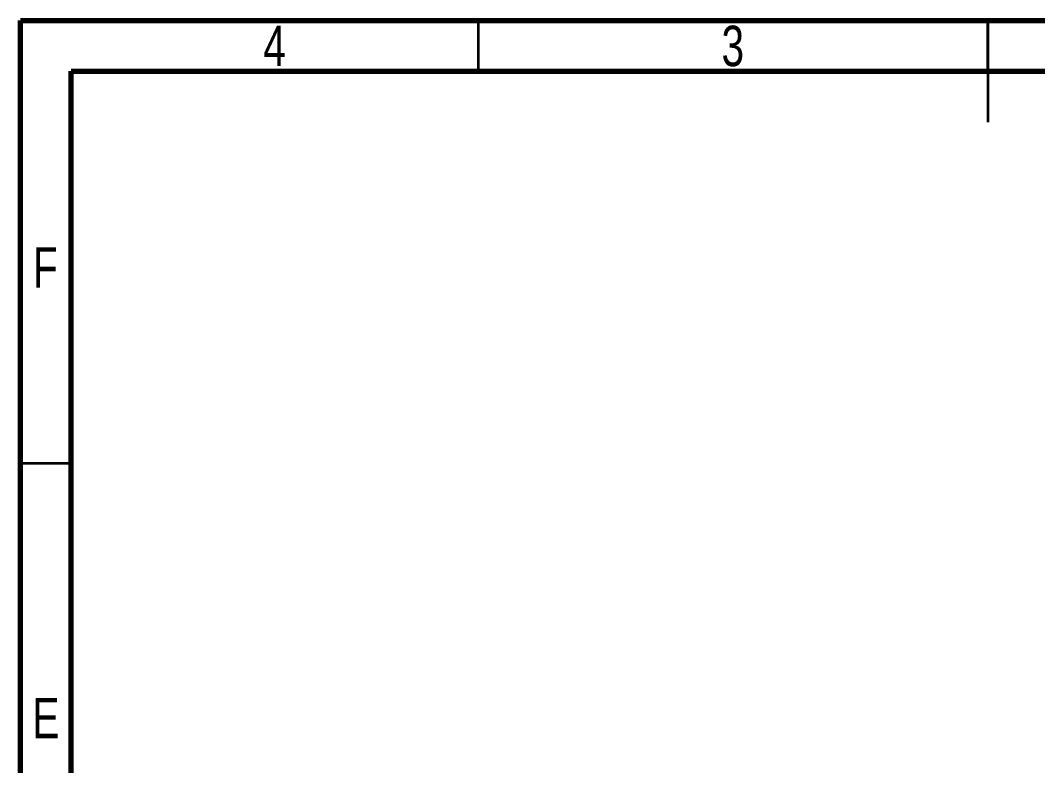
# Model space of a CAD drawing. Header units: millimetres. Extents: x 15 to 205, y 5 to 292.
# Drawn here: x 15 to 114.9, y 218.8 to 292 of the extents above; entities that cross this region are included whole.
import ezdxf

# ---------------------------------------------------------------- set-up
doc = ezdxf.new("R2010")
doc.units = ezdxf.units.MM
doc.styles.add('SLDTEXTSTYLE0', font='TXT', dxfattribs={"width": 0.75})

msp = doc.modelspace()

# ---------------------------------------------------------------- linework, layer by layer
at = {"color": 7, "linetype": 'Continuous', "lineweight": 70}
for p, q in [((15, 5), (15, 292)), ((15, 292), (205, 292)), ((20, 10), (20, 287)), ((20, 287), (200, 287))]:
    msp.add_line(p, q, dxfattribs=at)
at = {"color": 7, "linetype": 'Continuous', "lineweight": 35}
for p, q in [((60, 287), (60, 292)), ((110, 292), (110, 282)), ((110, 287), (110, 292)), ((20, 248.5), (15, 248.5))]:
    msp.add_line(p, q, dxfattribs=at)

# ---------------------------------------------------------------- texts
at = {"color": 7, "linetype": 'Continuous', "lineweight": 0, "char_height": 3.969, "attachment_point": 2, "style": 'SLDTEXTSTYLE0'}
for s, insert in [('4', (39.96, 291.472)), ('3', (84.96, 291.472)), ('F', (17.458, 269.722)), ('E', (17.508, 225.472))]:
    msp.add_mtext(s, dxfattribs=dict(at, insert=insert))

doc.saveas('drawing.dxf')
